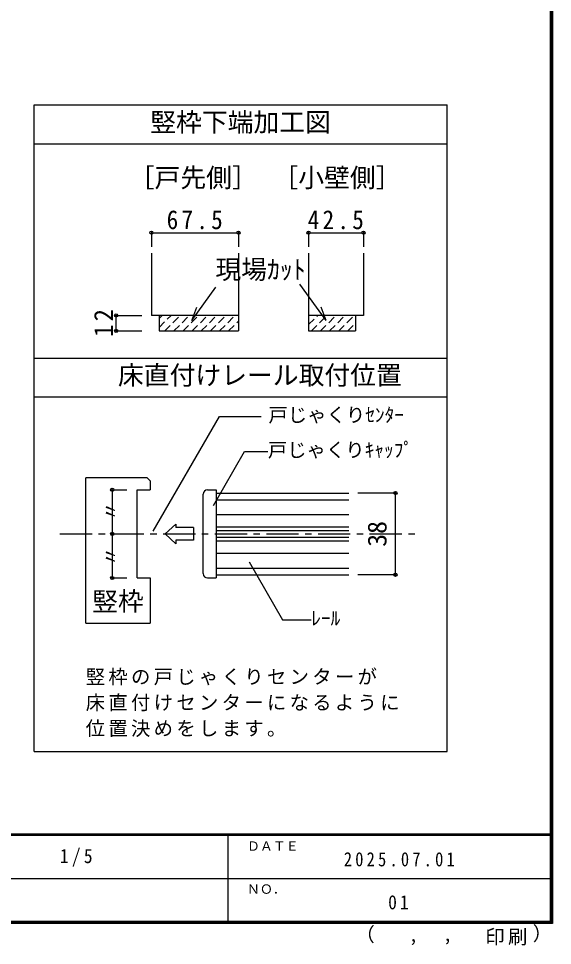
# Model space of a CAD drawing. Units: millimetres at full size, sheet at 1:5, with parts at other scales. Extents: x -973 to 977, y -718 to 696.
# Drawn here: x 563 to 977, y -718 to 0 of the extents above; entities that cross this region are included whole.
import ezdxf
from ezdxf.enums import TextEntityAlignment as Align

# ---------------------------------------------------------------- set-up
doc = ezdxf.new("R2010")
doc.units = ezdxf.units.MM
doc.header["$LTSCALE"] = 5
doc.header["$PDMODE"] = 32
doc.header["$PDSIZE"] = 2.5
doc.linetypes.add('CHAIN1', pattern=[8, 5, -1, 1, -1])
doc.linetypes.add('DASHED1', pattern=[1.8, 1.2, -0.6])
for name, color, linetype in [('0-0_補助線', 7, 'Continuous'), ('0-4_枠', 3, 'Continuous'), ('0-A_文字', 7, 'Continuous'), ('0-B_寸法', 7, 'Continuous'), ('0-C_ハッチ', 4, 'DASHED1'), ('2-1_通り芯', 4, 'CHAIN1'), ('2-4_枠', 3, 'Continuous'), ('2-7_金物', 4, 'Continuous'), ('2-A_文字', 7, 'Continuous'), ('2-B_寸法', 4, 'Continuous'), ('F-1_枠', 6, 'Continuous'), ('F-A_文字', 7, 'Continuous')]:
    doc.layers.add(name, color=color, linetype=linetype)
doc.styles.add('ＭＳ ゴシック', font='')
doc.styles.get('ＭＳ ゴシック').set_extended_font_data('MS Gothic')

msp = doc.modelspace()

# ---------------------------------------------------------------- linework, layer by layer
at = {"layer": '0-0_補助線', "color": 4}
for p, q in [((665.841, -165.459), (733.341, -165.459)), ((665.841, -165.459), (665.841, -176.325)), ((733.341, -165.459), (733.341, -176.325)), ((787.654, -165.459), (787.654, -176.325)), ((787.654, -165.459), (830.154, -165.459)), ((830.154, -165.459), (830.154, -176.325))]:
    msp.add_line(p, q, dxfattribs=at)
at = {"layer": '0-0_補助線'}
for p in [(665.841, -165.459), (733.341, -165.459), (787.654, -165.459), (830.154, -165.459)]:
    msp.add_point(p, dxfattribs=at)
at = {"layer": '0-4_枠'}
for p, q in [((665.841, -181.295), (665.841, -229.564)), ((733.341, -181.295), (733.341, -241.564)), ((787.654, -181.295), (787.654, -241.564)), ((830.154, -181.295), (830.154, -229.564)), ((733.341, -229.564), (665.841, -229.564)), ((671.841, -229.564), (671.841, -241.564)), ((830.154, -229.564), (787.654, -229.564)), ((824.154, -229.564), (824.154, -241.564)), ((671.841, -241.564), (733.341, -241.564)), ((787.654, -241.564), (824.154, -241.564))]:
    msp.add_line(p, q, dxfattribs=at)
at = {"layer": '0-A_文字', "color": 3}
for p, q in [((574.986, -66.5), (894.986, -66.5)), ((574.986, -567.5), (574.986, -66.5)), ((894.986, -567.5), (894.986, -66.5)), ((574.986, -96.5), (894.986, -96.5)), ((574.986, -262.604), (894.986, -262.604)), ((574.986, -292.604), (894.986, -292.604)), ((574.986, -567.5), (894.986, -567.5))]:
    msp.add_line(p, q, dxfattribs=at)
at = {"layer": '0-A_文字'}
for p, q in [((697.221, -233.555), (715.937, -207.663)), ((801.274, -233.555), (780.872, -205.33)), ((697.221, -233.555), (700.968, -223.248)), ((801.274, -233.555), (797.527, -223.248))]:
    msp.add_line(p, q, dxfattribs=at)
at = {"layer": '0-B_寸法', "color": 4}
for p, q in [((638.575, -229.564), (658.575, -229.564)), ((638.575, -241.564), (638.575, -229.564)), ((638.575, -241.564), (658.575, -241.564))]:
    msp.add_line(p, q, dxfattribs=at)
at = {"layer": '0-B_寸法'}
for p in [(638.575, -229.564), (638.575, -241.564)]:
    msp.add_point(p, dxfattribs=at)
at = {"layer": '0-C_ハッチ'}
for p, q in [((671.841, -231.837), (674.115, -229.564)), ((671.841, -238.908), (681.186, -229.564)), ((676.257, -241.564), (688.257, -229.564)), ((683.328, -241.564), (695.328, -229.564)), ((690.399, -241.564), (702.399, -229.564)), ((697.47, -241.564), (709.47, -229.564)), ((704.541, -241.564), (716.541, -229.564)), ((711.612, -241.564), (723.612, -229.564)), ((718.683, -241.564), (730.683, -229.564)), ((787.654, -236.665), (794.756, -229.564)), ((789.827, -241.564), (801.827, -229.564)), ((796.898, -241.564), (808.898, -229.564)), ((803.969, -241.564), (815.969, -229.564)), ((811.04, -241.564), (823.04, -229.564)), ((725.754, -241.564), (733.341, -233.977)), ((818.111, -241.564), (824.154, -235.52))]:
    msp.add_line(p, q, dxfattribs=at)
at = {"layer": '2-1_通り芯'}
msp.add_line((594.986, -398.862), (874.986, -398.862), dxfattribs=at)
at = {"layer": '2-4_枠'}
for p, q in [((614.986, -468.028), (614.986, -355.528)), ((664.986, -357.885), (664.986, -364.695)), ((654.986, -364.695), (664.986, -364.695)), ((654.986, -433.028), (654.986, -364.695)), ((654.986, -433.028), (664.986, -433.028)), ((664.986, -433.028), (664.986, -468.028)), ((614.986, -468.028), (664.986, -468.028))]:
    msp.add_line(p, q, dxfattribs=at)
msp.add_lwpolyline([(664.986, -357.885), (662.629, -355.528), (614.986, -355.528)], dxfattribs=at)
at = {"layer": '2-7_金物'}
for p, q in [((709.42, -364.695), (716.087, -364.695)), ((716.087, -364.695), (716.087, -433.028)), ((706.087, -429.695), (706.087, -368.028)), ((716.087, -372.414), (818.852, -372.414)), ((716.087, -383.862), (818.852, -383.862)), ((676.572, -398.862), (684.855, -391.269)), ((684.855, -391.269), (684.855, -394.03)), ((698.429, -394.03), (684.855, -394.03)), ((698.429, -394.03), (698.429, -403.693)), ((716.087, -393.48), (818.852, -393.48)), ((676.572, -398.862), (684.855, -406.454)), ((684.855, -403.693), (684.855, -406.454)), ((698.429, -403.693), (684.855, -403.693)), ((716.087, -404.243), (818.852, -404.243)), ((716.087, -413.862), (818.852, -413.862)), ((716.087, -425.309), (818.852, -425.309)), ((709.42, -433.028), (716.087, -433.028))]:
    msp.add_line(p, q, dxfattribs=at)
at = {"layer": '2-7_金物', "color": 7}
for p, q in [((716.087, -367.195), (716.087, -430.528)), ((716.087, -367.195), (818.852, -367.195)), ((716.087, -396.195), (818.852, -396.195)), ((716.087, -401.528), (818.852, -401.528)), ((716.087, -430.528), (818.852, -430.528))]:
    msp.add_line(p, q, dxfattribs=at)
at = {"layer": '2-7_金物'}
for centre, start, end in [((709.42, -368.028), 90, 180), ((709.42, -429.695), 180, 270)]:
    msp.add_arc(centre, 3.333, start, end, dxfattribs=at)
at = {"layer": '2-A_文字'}
for p, q in [((667.287, -396.726), (718.536, -307.961)), ((718.536, -307.961), (750.882, -307.961)), ((713.904, -376.839), (737.99, -335.121)), ((737.99, -335.121), (756.122, -335.121)), ((741.582, -420.633), (767.49, -465.506)), ((767.49, -465.506), (789.724, -465.506))]:
    msp.add_line(p, q, dxfattribs=at)
msp.add_point((635.543, -398.862), dxfattribs=at)
at = {"layer": '2-B_寸法'}
for p, q in [((635.543, -364.695), (646.932, -364.695)), ((635.543, -364.695), (635.543, -433.028)), ((854.986, -367.195), (825.922, -367.195)), ((854.986, -430.528), (854.986, -367.195)), ((854.986, -430.528), (825.922, -430.528)), ((635.543, -433.028), (646.932, -433.028))]:
    msp.add_line(p, q, dxfattribs=at)
at = {"layer": '2-B_寸法', "color": 7}
for p in [(635.543, -364.695), (854.986, -367.195), (854.986, -430.528), (635.543, -433.028)]:
    msp.add_point(p, dxfattribs=at)
at = {"layer": 'F-1_枠'}
for p, q in [((974.986, 695.833), (974.986, -700.833)), ((975.82, 695.833), (975.82, -700.833)), ((976.653, 695.833), (976.653, -700.833)), ((976.653, -631.667), (-973.347, -631.667)), ((976.653, -632.5), (-973.347, -632.5)), ((724.986, -632.5), (724.986, -699.167)), ((1.653, -665.833), (974.986, -665.834)), ((976.653, -699.167), (-973.347, -699.167)), ((976.653, -700), (-973.347, -700)), ((976.653, -700.833), (-973.347, -700.833))]:
    msp.add_line(p, q, dxfattribs=at)

# ---------------------------------------------------------------- texts
at = {"layer": '0-0_補助線', "style": 'ＭＳ ゴシック'}
for s, p in [('［戸先側］', (648.327, -134.565)), ('［小壁側］', (759.695, -134.565))]:
    msp.add_text(s, height=14.66, dxfattribs=at).set_placement(p, align=Align.BOTTOM_LEFT)
at = {"layer": '0-0_補助線', "char_height": 14.66, "attachment_point": 7, "style": 'ＭＳ ゴシック'}
for s, insert in [('\\T1.28;\\W0.9;67.5', (677.716, -162.959)), ('\\T1.28;\\W0.9;42.5', (787.029, -162.959))]:
    msp.add_mtext(s, dxfattribs=dict(at, insert=insert))
at = {"layer": '0-A_文字', "style": 'ＭＳ ゴシック'}
for s, p in [('竪枠下端加工図', (664.986, -91.5)), ('現場ｶｯﾄ', (715.471, -205.69)), ('床直付けレール取付位置', (639.986, -287.604))]:
    msp.add_text(s, height=14.66, dxfattribs=at).set_placement(p, align=Align.BOTTOM_LEFT)
at = {"layer": '0-B_寸法', "insert": (636.075, -246.189), "char_height": 14.66, "attachment_point": 7, "rotation": 90, "style": 'ＭＳ ゴシック'}
msp.add_mtext('\\T1.27;\\W0.95;12', dxfattribs=at)
at = {"layer": '2-A_文字', "style": 'ＭＳ ゴシック'}
for s, height, p in [('戸じゃくりｾﾝﾀｰ', 11, (756.583, -315.461)), ('戸じゃくりｷｬｯﾌﾟ', 11, (756.122, -342.621)), ('竪枠', 14.66, (619.986, -462.842)), ('ﾚｰﾙ', 11, (789.724, -473.006))]:
    msp.add_text(s, height=height, dxfattribs=at).set_placement(p, align=Align.BOTTOM_LEFT)
for p in [(643.043, -388.862), (643.043, -423.862)]:
    msp.add_text('〃', height=11, rotation=90, dxfattribs=at).set_placement(p, align=Align.BOTTOM_LEFT)
at = {"layer": '2-A_文字', "char_height": 11, "attachment_point": 7, "style": 'ＭＳ ゴシック'}
for s, insert in [('\\T1.17;竪枠の戸じゃくりセンターが', (614.986, -516.308)), ('\\T1.17;床直付けセンターになるように', (614.986, -536.308)), ('\\T1.17;位置決めをします。', (614.986, -556.308))]:
    msp.add_mtext(s, dxfattribs=dict(at, insert=insert))
at = {"layer": '2-B_寸法', "color": 7, "style": 'ＭＳ ゴシック'}
msp.add_text('38', height=14.66, rotation=90, dxfattribs=at).set_placement((852.486, -408.862), align=Align.BOTTOM_LEFT)
at = {"layer": 'F-A_文字', "style": 'ＭＳ ゴシック'}
for s, height, p in [('ＤＡＴＥ', 7.331, (739.986, -646.667)), ('ＮＯ．', 7.331, (739.986, -680.001)), ('（', 11, (823.992, -718.052)), ('）', 11, (961.387, -717.355)), (',', 11, (865.199, -718.052)), (',', 11, (891.686, -717.588))]:
    msp.add_text(s, height=height, dxfattribs=at).set_placement(p, align=Align.BOTTOM_LEFT)
at = {"layer": 'F-A_文字', "char_height": 11, "attachment_point": 7, "style": 'ＭＳ ゴシック'}
for s, insert in [('\\T1.38;\\W0.9;1/5', (594.986, -656.667)), ('\\T1.39;\\W0.85;2025.07.01', (814.986, -656.667)), ('\\T1.36;\\W0.9;01', (849.361, -690.001)), ('\\T1.17;印刷', (924.678, -717.82))]:
    msp.add_mtext(s, dxfattribs=dict(at, insert=insert))

doc.saveas('drawing.dxf')
